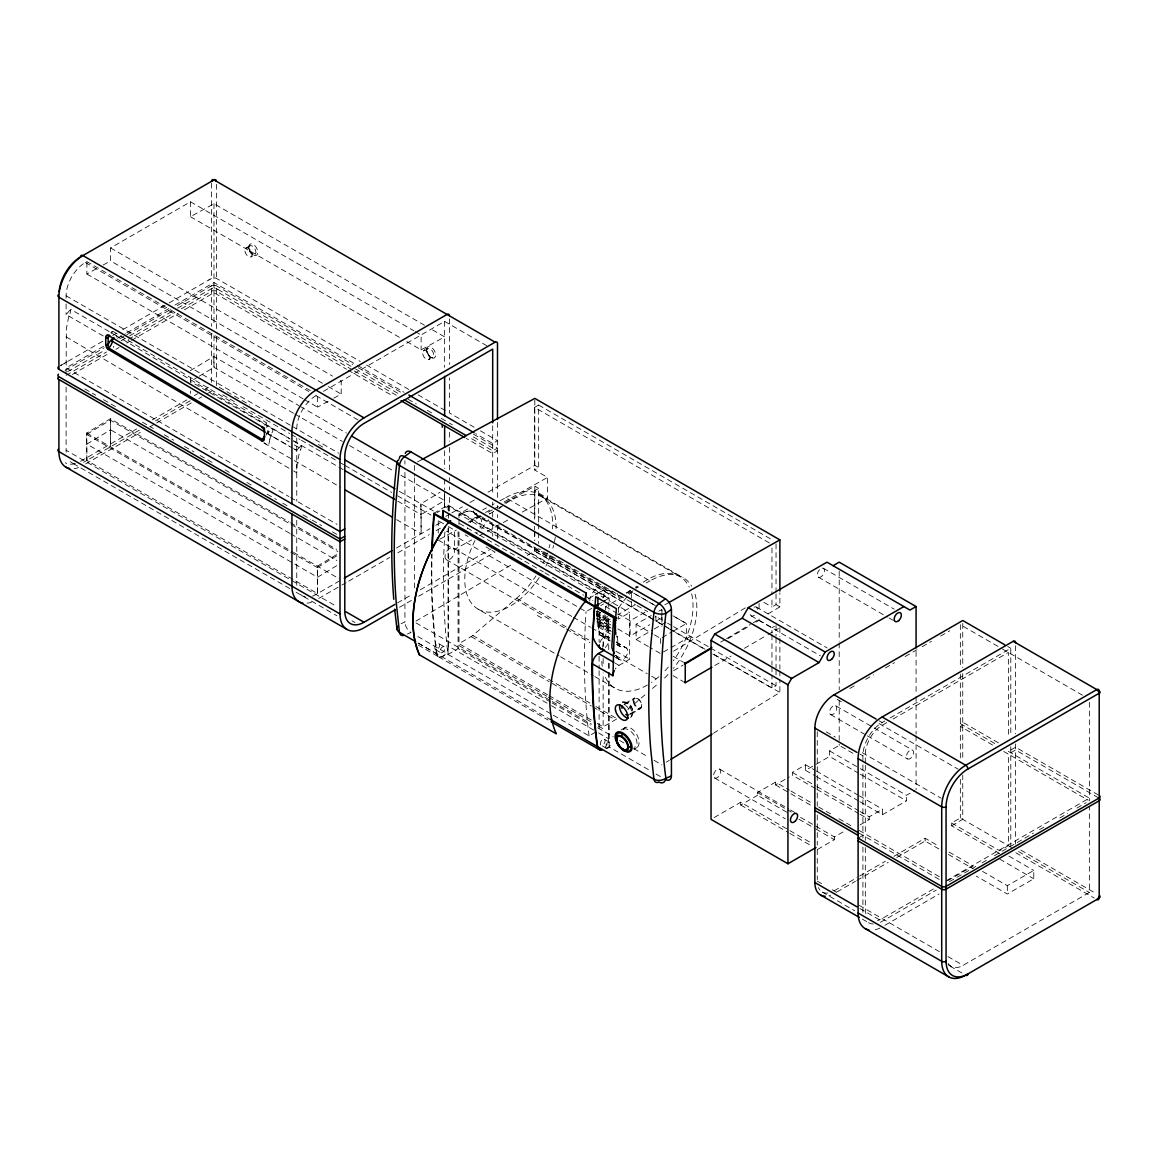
<?xml version="1.0" encoding="UTF-8"?>
<svg xmlns="http://www.w3.org/2000/svg" width="1158" height="1158" viewBox="0 0 1158 1158"><rect width="100%" height="100%" fill="white"/><g stroke="black" fill="none" stroke-linecap="round" stroke-linejoin="round"><path stroke-width="0.75" stroke-dasharray="5 3.75" d="M618.444 607.414L618.444 619.067L629.648 612.596L629.663 659.206L618.98 665.372A8.497 4.907 -60 0 0 615.202 669.092M66.107 373.846L66.339 329.639A34.494 19.918 -60 0 1 66.73 326.686L68.047 319.955A21.061 12.159 -60 0 1 69.929 313.717M116.9 337.195L116.538 335.806L289.138 438.274M113.412 347.545L113.687 346.314M269.857 439.244L268.613 445.526L263.981 442.761M70.088 313.731L70.754 309.374L116.582 335.834L115.67 335.806M271.898 433.02C275.213 427.649 270.103 427.563 268.598 432.817M300.733 449.666L301.702 445.541L293.756 440.923M266.224 435.104L267.947 432.441L267.918 425.174A16.009 9.25 -60 0 0 266.34 427.36M297.432 449.463L301.5 445.352M297.027 450.071L294.943 449.434M103.192 335.95L66.107 314.527L70.71 309.36M268.048 433.628L267.918 432.079L266.572 433.353M267.788 432.803L267.035 433.121M110.922 332.78L111.993 331.449M630.603 717.424C636.813 712.04 629.619 699.577 621.86 702.269M547.575 694.771L458.988 643.616L471.118 636.611A10.19 5.891 -60 0 0 472.768 635.438L516.569 598.252A66.252 38.257 -60 0 0 535.908 575.917M627.868 709.362L647.033 693.092M652.504 688.445L657.976 683.799M596.399 611.395L598.382 611.525M596.399 613.132L597.325 612.495L597.47 614.145L610.541 621.687M610.802 624.973L596.529 616.519L596.399 614.869L597.47 614.145M596.529 616.519L597.6 615.781L610.671 623.337M611.048 628.056L596.79 619.819L597.6 615.781M596.79 619.819L597.875 619.081L610.946 626.623M611.308 631.356L597.05 623.12L597.875 619.081M597.05 623.12L598.15 622.382L611.207 629.923M610.382 633.962L597.325 626.42L598.15 622.382M597.325 626.42L598.425 625.667L598.918 631.66A10.19 5.891 -60 0 0 602.218 636.017L609.34 640.128M616.664 637.161L617.431 636.639L616.23 635.959M498.591 508.188L501.067 506.567M635.395 587.178L636.625 586.353M666.342 762.152L669.295 760.343M713.531 733.188L779.884 692.455L779.884 679.862M673.638 651.172L745.318 607.863M293.017 579.449L86.879 460.435L86.676 433.02L110.357 418.762L289.109 521.969M190.274 370.647L213.781 356.49L298.836 405.604M86.879 460.435L86.676 434.409L110.357 420.151L289.572 523.633M197.815 377.059L190.477 381.474L190.477 382.676M199.292 376.176L213.984 367.332L213.984 334.691M336.558 554.61L317.321 566.19L317.524 593.591L294.146 580.1M396.615 519.638L421.121 533.78L420.919 503.802L440.026 492.309M317.524 593.591L317.321 567.565L339.526 554.204M444.527 495.074L444.629 500.502L421.121 514.644L421.121 533.78M336.761 565.669L317.524 577.249L86.879 444.093L110.56 429.835L110.357 418.762M720.739 642.125L725.169 639.477M726.645 638.594L750.312 624.48M753.265 622.729L760.661 618.314M768.058 613.899L779.884 606.85L779.884 592.751M415.954 621.108L512.256 564.293M527.295 555.42L534.822 550.976L534.822 547.372M673.71 670.612L683.017 665.126M728.02 638.608L749.733 625.798M755.942 622.135L759.055 620.312L759.069 616.403M210.901 286.185L211.436 285.881A3.894 2.244 0 0 1 212.189 285.505L212.363 285.447M177.565 308.202L212.189 288.241A3.517 2.041 0 0 1 213.521 288.009L215.07 288.096A3.517 2.041 0 0 1 215.866 288.284L215.909 288.342M522.258 512.082L547.488 498.172L547.517 477.4L534.576 469.974L538.658 467.586L538.658 405.054L534.576 407.413L771.981 544.448M458.901 515.498L463.012 513.081A19.729 11.392 -60 0 1 466.167 511.662A20.236 11.681 -60 0 1 474.288 512.748A22.045 12.724 -60 0 1 475.33 513.819A20.323 11.739 -60 0 0 482.09 516.454M590.435 597.557L593.359 595.82M595.125 594.821L599.815 592.056A21.09 12.173 -60 0 1 602.971 590.638A20.236 11.681 -60 0 1 611.077 591.724A22.045 12.724 -60 0 1 612.133 592.838A20.323 11.739 -60 0 0 619.53 595.342M776.034 593.909L776.034 604.635L771.952 607.024L771.981 596.283M714.819 665.503L731.089 656.05M744.391 648.306L766.582 635.395M768.058 634.541L778.408 628.519M66.107 298.142L66.107 295.797A27.184 15.691 -60 0 1 85.33 262.504L86.879 261.607L310.315 390.608M322.46 383.255L110.56 260.912L110.56 247.928L190.477 201.796L413.913 330.797M245.93 248.073L249.781 245.843C247.132 248.102 252.458 255.513 254.514 254.803A5.095 2.938 60 0 1 248.767 248.869A5.095 2.938 60 0 1 253.616 247.117A5.095 2.938 60 0 1 254.601 254.803L251.04 256.902M60.809 365.436L61.692 364.929M64.689 363.192L67.164 361.774M208.787 280.004L210.018 279.281M60.448 365.639L104.191 340.38M112.659 335.502L116.538 333.258M122.777 329.654L167.953 303.57M169.097 302.904L211.581 278.383A3.402 1.969 0 0 1 216.387 278.383L360.283 361.47M103.467 346.358L66.107 367.926L288.964 496.594M117.465 338.266L125.252 333.779M126.815 332.867L168.836 308.607M175.061 305.017L213.984 282.552L355.796 364.423M65.036 370.401L104.191 347.791M119.65 338.86L125.889 335.255M126.772 334.749L171.066 309.172M177.304 305.582L211.581 285.794A3.402 1.969 0 0 1 216.387 285.794L352.77 364.538M67.511 371.747L104.191 350.556M121.127 340.785L126.772 337.528M129.595 335.892L174.742 309.823M211.263 288.747L211.436 288.646A3.879 2.244 0 0 1 212.189 288.284L212.363 288.226M66.107 375.322L106.579 351.96M128.364 339.381L175.061 312.414M181.299 308.824L213.984 289.949L352.683 370.024M72.332 374.512L109.692 352.944M115.916 349.34L119.028 347.545M126.815 343.058L129.928 341.248M131.476 340.351L178.173 313.398M184.412 309.794L213.984 292.728L346.445 369.199M80.524 461.333L136.687 428.909M152.291 419.891L188.175 399.177M194.414 395.573L197.54 393.763M205.342 389.262L208.454 387.467M139.278 430.183L85.33 461.333A27.184 15.691 -60 0 1 83.593 462.245M155.519 420.803L190.477 400.625M85.649 463.909L140.263 432.383M149.816 426.868L155.273 423.712M156.648 422.931L192.141 402.434M198.959 398.497L201.695 396.919M207.152 393.763L213.984 389.826A3.402 1.969 60 0 1 213.318 389.334M296.752 428.952A27.184 15.691 -60 0 1 315.975 395.66L317.524 394.762L317.524 407.167L329.364 400.625M323.444 391.346L444.629 321.388L486.678 345.663M423.756 350.729C429.43 343.304 425.565 358.531 432.542 357.417L428.851 359.559M433.903 513.255L448.045 505.076L609.137 598.093L609.137 600.756L629.648 612.596M437.102 512.618L439.939 510.968M445.627 507.682L448.464 506.046L608.717 598.57L603.043 601.842M339.728 580.78L315.975 594.488A27.184 15.691 -60 0 1 312.472 596.138M396.528 547.98L429.936 528.699M435.813 525.298L441.69 521.911M458.988 517.655L458.988 514.051L468.744 508.42M318.696 598.469L340.539 585.861M341.914 585.065L346.01 582.706M348.732 581.128L389.696 557.476M397.889 552.757L429.285 534.62M436.103 530.682L441.574 527.527M397.527 602.898L412.262 594.387M420.311 589.74L491.339 548.733M399.524 607.284L413.174 599.41M418.631 596.254L495.088 552.12L492.078 550.383M654.328 620.254L534.576 551.121L538.658 548.762L635.409 604.606L617.692 614.84M444.933 531.855A713.748 412.089 -60 0 0 448.03 654.444L458.076 648.639L550.629 702.081M612.886 591.651L603.144 597.282L458.988 514.051M597.933 604.563L602.131 602.131M603.535 601.32L609.137 598.093M591.839 608.312L586.02 611.67L446.539 531.146M600.727 605.605L603.535 603.984M605.562 610.02L605.562 606.647L610.107 604.013M611.627 603.144L622.237 597.021M628.287 593.518L631.327 591.767L655.891 605.923L631.327 591.767L631.327 606.966M610.107 619.212L605.562 621.846L605.562 616.78M617.836 613.726L630.111 620.818L646.772 611.192M648.321 646.526L636.089 639.462L636.089 624.263L651.245 615.52M658.815 611.149L661.855 609.398L661.855 624.596M617.836 628.924L630.111 636.017L649.812 624.64M659.959 618.777L655.862 621.137L655.862 616.07L655.891 621.122L666.429 627.245M636.089 639.462L652.765 629.836M654.27 628.968L665.937 622.237L656.89 617.011M654.502 634.888L660.639 638.434L671.249 632.311M672.755 631.443L686.39 623.569L672.595 615.593L686.318 623.496L686.39 638.767M690.486 636.408L660.639 653.633L649.841 647.409M625.088 703.471L634.454 698.057M624.582 704.571L635.091 698.506M616.621 718.915A10.19 5.891 -60 0 1 615.274 719.842L603.144 726.848L594.126 721.637M553.423 715.282L589.075 735.866L596.24 731.726M629.981 713.907L640.49 707.842M631.182 714.037L640.548 708.624M621.108 729.902L625.045 727.629M634.005 749.298L636.668 747.764M776.034 682.25L776.034 685.811L771.952 688.156L771.981 675.707M849.871 688.46L856.442 684.668M865.648 679.341L873.537 674.796M885.378 667.963L894.584 662.637M905.107 656.572L911.679 652.765M912.996 652.012L916.948 649.739M922.202 646.7L931.408 641.387M940.614 636.06L949.821 630.748M714.168 817.562L740.686 802.248L788.366 829.765M786.731 812.178L757.506 795.314L757.506 792.535L775.527 782.142L789.365 790.132M815.406 788.511L792.347 775.194L792.347 772.429L805.563 764.801L814.783 770.128M858.802 773.341L829.591 756.478L829.591 750.92L839.203 745.376L856.109 755.146M862.913 760.343L862.913 755.827A27.184 15.691 -60 0 1 882.135 722.534L884.813 720.985M890.184 717.902L1010.789 648.263L1010.789 735.214M740.686 802.248L740.686 805.027L757.506 795.314M775.527 782.142L775.527 784.907L789.293 776.96M886.811 722.606L882.135 725.313A23.782 13.737 -60 0 0 865.315 754.437L865.315 763.484M893.05 719.017L1008.386 652.417L1008.386 737.458M805.563 764.801L805.563 770.345L814.566 765.149M816.072 764.28L829.591 756.478M962.747 725.024L960.344 726.413L992.898 745.202M815.941 826.276L834.397 836.93L844.906 830.865M860.003 811.483L869.224 816.81L882.439 809.181L882.439 814.74L859.381 801.423M860.336 768.68L906.468 795.314L914.704 790.552M817.577 849.407L834.397 839.695L834.397 836.93M860.061 824.887L869.224 819.589L869.224 816.81M882.439 814.74L906.468 800.858L906.468 795.314M858.107 838.131L862.913 835.367M1010.789 749.993L1015.595 747.214L1099.203 795.488M1010.789 752.758L1015.595 749.993L1099.203 798.253M834.093 890.849L856.862 877.706M859.699 876.056L885.32 861.263M893.86 856.341L925.17 838.262L939.124 846.31M999.658 853.518L951.601 825.784L951.601 823.005L960.344 817.953L1012.193 847.888M836.93 891.978L855.429 881.296M856.862 880.471L888.172 862.406M896.712 857.47L925.17 841.041L939.124 849.089M951.601 825.784L962.747 819.343L962.747 775.136M946.274 880.717L1089.36 798.123L1005.289 749.588M933.377 889.011L882.135 918.598A23.782 13.737 -60 0 1 877.503 920.509M947.606 880.789L973.227 866.01L948.416 851.68M949.386 881.701L975.832 866.43M982.042 862.84L988.266 859.25M994.49 855.661L1033.37 833.21M1039.595 829.62L1045.804 826.03M1059.802 817.953L1067.575 813.466M1076.911 808.067L1086.247 802.682M880.413 922.275A27.184 15.691 -60 0 0 882.135 921.363L936.214 890.14M884.987 925.271L939.066 894.048M982.534 871.381L1007.33 885.696L1033.761 870.44L1033.761 878.763L1007.33 894.019L976.324 876.114M948.156 963.456A23.782 13.737 -60 0 0 963.094 965.338L1089.36 892.442L1089.36 806.619M445.801 516.367L450.332 513.776M451.837 512.907L462.404 506.857M469.945 502.543L474.462 499.938M488.054 492.164L534.822 465.357L538.658 467.586M538.658 522.128L538.658 488.386L534.576 490.717L547.517 498.157M771.952 627.766L774.514 626.304M468.411 522.142L483.914 513.385M485.463 512.502L490.109 509.867M504.063 501.979L547.488 477.414M664.866 604.794L669.295 602.29M439.765 539.266L456.368 530.002M480.498 516.511L469.945 522.417A10.19 5.891 -60 0 1 479.499 517.351L602.03 588.09M488.054 512.299L492.57 509.766M494.09 508.927L498.606 506.393M504.642 503.021L534.822 486.172L538.658 488.386M86.879 262.374L86.879 274.012L98.72 267.455M103.163 265.008L110.56 260.912M190.477 201.796L190.477 216.705L213.984 203.721L424.45 325.224M333.808 398.164L341.205 394.082L341.205 381.098L338.324 379.433M406.704 341.552L421.121 349.875L444.629 336.877L430.211 328.554M438.26 540.106L454.457 549.457L471.798 539.903M479.687 535.546L501.761 523.387M503.339 522.504L508.058 519.899M417.459 461.955L421.975 459.509M473.39 510.881L474.838 514.036L476.763 513.023M482.582 509.954L486.461 507.913M492.266 504.845L494.205 503.817M500.024 500.748L505.829 497.694L649.985 580.911A66.252 38.257 -60 0 1 691.601 586.136M474.838 514.036L618.98 597.267L620.92 596.24M626.739 593.171L630.618 591.13M636.422 588.061L638.362 587.048M646.106 582.966L649.985 580.911M401.102 623.655L404.924 622.049L404.924 471.06M407.341 634.019L410.931 632.514A8.54 4.921 60 0 1 404.938 622.063M417.995 642.994L436.552 653.705A8.497 4.907 -60 0 0 441.676 656.615L448.045 653.952L448.045 528.395M605.952 748.285L609.137 746.953L650.188 770.649M213.593 285.23L213.723 285.215A3.329 1.925 0 0 0 213.115 285.288A3.083 1.78 0 0 1 214.606 285.259A3.329 1.925 0 0 1 215.099 285.331L215.2 285.346M214.1 287.995L215.07 288.096M602.218 636.017L606.517 636.697M616.461 644.239L621.209 646.989L625.725 647.713A6.789 3.923 -60 0 1 626.348 655.964A6.789 3.923 -60 0 1 618.922 659.105L615.361 657.035M294.349 444.947L298.793 447.437M286.489 440.431L289.109 441.936M267.918 431.051L268.728 434.322L292.033 447.799M293.51 448.638L296.448 450.332M216.691 288.747L217.936 289.457M1007.793 646.526L1010.789 648.263M963.34 626.406L999.383 647.221M1002.379 648.958L1084.293 696.233M415.36 331.622L421.121 334.952L421.121 349.875M823.439 568.317L894.164 609.151M538.658 405.054L772.922 540.294M818.344 577.147L887.535 617.098M889.069 617.981L895.221 621.542M190.477 216.705L400.943 338.223M366.536 365.074L408.774 389.45M418.154 394.878L446.308 411.133M474.23 427.259L449.434 412.928L449.434 378.044M480.44 430.834L497.491 440.677L492.686 443.456L475.634 433.613M776.034 604.635L779.884 606.85M357.359 365.32L404.113 392.316M358.3 367.723L402.506 393.242M473.463 434.207L497.491 448.088L492.686 450.853L469.424 437.435M763.889 602.363L771.981 607.009M217.849 289.399L354.16 368.114M355.535 368.91L399.727 394.415M408.007 399.192L416.301 403.983M427.345 410.352L432.86 413.551M441.155 418.327L448.059 422.323M449.434 423.119L452.431 424.841M473.463 436.986L497.491 450.853L492.686 453.632L466.327 438.419M354.247 370.922L396.311 395.225M998.399 742.828L962.747 722.245L960.344 723.634L995.996 744.218M348.008 370.097L393.199 396.195M756.304 607.082L827.044 647.915M1003.74 751.47L1088.086 800.164M759.055 620.312L771.981 627.752L771.952 633.093M751.209 615.897L820.414 655.848M538.962 494.408L683.119 577.639M542.711 497.361L679.659 576.423M110.56 247.928L332.563 376.104M328.235 386.584L341.205 394.082M85.33 262.504L308.766 391.505M315.975 395.66L358.01 419.934M879.139 720.797L882.135 722.534M837.089 699.302L843.096 702.776M879.139 723.576L958.042 769.129M835.642 705.729A5.095 2.938 -60 0 1 834.035 713.617A5.095 2.938 -60 0 1 829.62 711.07A5.095 2.938 -60 0 1 835.642 705.729L872.553 727.036M874.087 727.919L912.533 750.123A5.095 2.938 -60 0 1 910.912 758.012A5.095 2.938 -60 0 1 906.497 755.465A5.095 2.938 -60 0 1 912.533 750.123M86.879 274.012L303.106 398.844M304.554 399.684L317.524 407.167M300.269 406.429L346.401 433.063M830.547 714.558L865.909 734.983M867.443 735.866L907.423 758.939M636.943 605.504L647.684 611.699M667.457 623.12L672.045 625.769M673.58 626.652L709.145 647.192M710.708 648.089L776.034 685.811M473.057 511.923L610.295 591.173M534.822 550.976L662.81 624.871M664.374 625.769L669.063 628.476M670.612 629.373L704.961 649.204M714.327 654.617L779.884 692.455M667.963 628.128L705.063 649.537M712.836 654.038L771.981 688.141M293.466 413.218L213.984 367.332L213.781 356.49M294.711 413.942L342.276 441.401M349.484 445.569L394.169 471.364M400.986 475.301L444.629 500.502M826.276 731.899L835.294 737.096M862.319 752.714L941.222 798.267M605.562 606.647L616.302 612.843M636.089 624.263L652.967 634.005M66.107 295.797L290.991 425.623M292.424 426.462L338.802 453.227M859.916 754.09L862.913 755.827M459.625 523.59L478.225 534.33M479.774 535.213L523.17 560.269M524.719 561.167L543.319 571.907M544.868 572.805L583.618 595.169M585.166 596.066L592.91 600.539M219.296 387.351L249.882 405.011M318.349 444.527L325.63 448.739M399.293 491.325L433.41 510.968M1020.82 850.102L1096.597 893.846M1018.519 851.535L1089.36 892.442M597.181 610.613L598.368 611.294M599.554 611.974L600.741 612.669M599.569 612.22L600.756 612.9M604.317 614.956L605.518 615.651M606.705 616.331L607.892 617.011M222.727 394.864L228.546 398.236M230.008 399.076L234.379 401.594M243.108 406.646L289.717 433.555M291.179 434.395L299.922 439.447M301.369 440.286L314.484 447.856M315.946 448.696L337.789 461.304M339.251 462.143L343.622 464.662M345.07 465.516L391.679 492.425M397.512 495.783L431.008 515.122M465.053 534.779L468.049 536.516M486.071 546.909L489.081 548.646M1015.812 852.751L1094.194 898.015M596.124 611.569L610.396 620.037M439.273 521.274L444.325 524.198M448.378 526.543L454.457 530.046L454.457 549.457M673.102 656.282L683.22 662.13M596.254 613.219L610.512 621.455M596.399 614.869L610.642 623.105M343.202 469.656L190.477 381.474L190.375 376.06M397.744 501.153L421.121 514.644L420.919 503.802M829.591 750.92L858.802 767.797M596.659 618.169L610.917 626.406M951.601 823.005L999.658 850.739L1008.386 845.702L1008.386 754.148M1008.951 856.124L1033.761 870.44M598.006 620.731L611.077 628.273M596.92 621.47L611.178 629.706M860.336 774.224L906.468 800.858M598.281 624.032L611.352 631.573M266.716 433.135L289.543 446.308M597.195 624.77L610.295 632.529M999.658 859.062L1033.761 878.763M598.918 631.66L609.6 637.826M616.736 641.937L617.923 642.632A10.19 5.891 -60 0 0 621.209 646.989M453.27 547.995A6.789 3.923 -60 0 1 450.911 558.576A6.789 3.923 -60 0 1 445.179 554.928A6.789 3.923 -60 0 1 453.27 547.995L571.777 616.432M573.34 617.33L590.493 627.231M591.666 627.911L607.646 637.132M616.186 642.068L626.652 648.104M606.72 636.741L609.108 638.101M616.23 642.227L625.725 647.713M673.102 675.693L683.22 681.541M600.959 635.554L610.454 641.04M617.243 644.963L619.964 646.526M263.995 443.065L291.382 458.886M294.262 460.551L340.394 487.171M615.955 651.288L629.663 659.206M816.332 771.011L857.846 794.981M859.381 795.864L882.439 809.181M516.569 598.252L566.117 626.869M570.619 629.46L588.64 639.867M615.665 655.471L647.206 673.681M651.708 676.272L659.22 680.615M446.308 559.661L564.843 628.099M566.407 629.011L589.813 642.516M615.347 657.252L619.733 659.785M537.269 615.448L542.074 618.227M805.563 770.345L814.783 775.672M816.332 776.555L857.846 800.525M948.416 854.459L973.227 868.775M615.13 663.143L618.98 665.372M792.347 772.429L815.406 785.746M816.955 786.629L858.469 810.6M816.955 789.409L858.469 813.379M860.003 814.262L869.224 819.589M290.513 497.491L337.05 524.357M474.983 540.511A64.559 37.273 -60 0 0 478.153 609.18L559.068 655.906M560.631 656.803L593.316 675.664M594.865 676.562L615.101 688.243M790.9 791.015L812.438 803.435M818.59 806.996L832.428 814.986M838.971 818.764L852.418 826.523M859.12 830.402L940.05 877.127M775.527 784.907L789.365 792.897M790.9 793.78L812.438 806.214M859.12 833.167L940.05 879.892M84.809 388.9L95.709 395.196M103.511 399.698L115.974 406.892M142.463 422.192L153.377 428.489M164.277 434.786L173.628 440.185M184.542 446.481L193.893 451.881M200.131 455.485L214.158 463.576M225.057 469.873L231.296 473.477M246.886 482.466L251.561 485.173M267.136 494.176L276.487 499.561M282.726 503.165L288.964 506.77M302.947 514.847L310.706 519.32M312.255 520.217L321.548 525.587M332.404 531.855L337.05 534.533M719.697 769.144L788.888 809.095M790.422 809.992L796.574 813.538M290.542 522.808L336.674 549.428M757.506 792.535L791.334 812.076M800.569 817.389L814.407 825.379M291.136 524.531L337.89 551.512M799.02 819.285L814.407 828.158M815.941 829.041L834.397 839.695M472.768 635.438L589.9 703.051M595.907 706.525L616.924 718.655M471.118 636.611L549.196 681.686M552.207 683.423L591.246 705.96M592.751 706.829L615.274 719.842M714.602 777.973L785.327 818.807M289.775 533.317L110.56 429.835L110.56 446.756L110.357 420.151M290.745 533.867L336.877 560.501M789.901 830.662L811.425 843.082M740.686 805.027L788.366 832.544M789.901 833.427L811.425 845.861M549.08 695.625L592.621 720.768M546.735 696.219L458.988 645.556L458.988 532.058M548.299 697.116L592.172 722.447M598.44 726.066L603.144 728.787L603.144 672.856M86.676 433.02L292.902 552.033M293.64 552.453L339.641 579.029M416.011 622.903L550.716 700.662M552.279 701.574L591.434 724.184M597.702 727.789L613.364 736.835M619.631 740.454L624.321 743.161M633.73 748.589L647.814 756.724M654.082 760.343L661.913 764.873M86.676 434.409L289.268 551.382M290.817 552.279L317.321 567.565M552.105 702.92L590.305 724.98M448.464 527.614L448.464 646.236L548.631 704.064M551.498 705.714L595.849 731.32M598.7 732.985L608.717 738.761A8.497 4.907 -60 0 1 605.113 747.214M438.896 643.718A3.402 1.969 -60 0 1 437.811 648.987A3.402 1.969 -60 0 1 434.872 647.279A3.402 1.969 -60 0 1 438.896 643.718L444.165 646.772A3.402 1.969 -60 0 1 443.08 652.026A3.402 1.969 -60 0 1 440.141 650.333A3.402 1.969 -60 0 1 444.165 646.772M604.418 739.282A3.402 1.969 -60 0 1 603.332 744.551A3.402 1.969 -60 0 1 600.394 742.857A3.402 1.969 -60 0 1 604.418 739.282L609.687 742.336A3.402 1.969 -60 0 1 608.616 747.59A3.402 1.969 -60 0 1 605.663 745.897A3.402 1.969 -60 0 1 609.687 742.336M417.893 636.538L448.045 653.952M656.05 774.036L661.913 777.423M448.045 654.444L551.874 714.385M435.495 649.609L440.764 652.649M602.334 745.926L606.285 748.213M418.472 643.226L441.676 656.615M432.079 553.828A714.153 412.32 -60 0 0 435.958 645.961L436.971 653.952L549.181 718.901M418.154 645.035L438.26 656.644M438.593 656.832L547.995 720.001M817.273 881.137L823.28 884.611M832.284 889.807L838.291 893.281M859.308 905.411L941.222 952.701M947.924 956.566L963.094 965.338M66.107 387.119L66.107 450.23L336.992 606.633M859.916 908.538L882.135 921.363M822.194 892.022L854.749 910.825M948.098 964.715L951.21 966.51M352.003 620.847L355.014 622.584M950.067 966.134L963.123 973.675M73.287 463.576L289.905 588.64M296.144 592.245L302.383 595.834M303.888 596.703L336.92 615.781M862.348 919.134L868.543 922.709M66.107 336.848L292.077 470.032M293.64 470.944L296.752 472.782L296.998 465.588A33.22 19.179 -60 0 1 297.302 463.084L298.692 455.89A21.061 12.159 -60 0 1 300.573 449.651M112.948 331.376L266.716 422.931M268.743 434.322L272.391 436.552M617.33 593.649L618.98 597.267M436.552 653.705L435.524 645.686A714.11 412.291 -60 0 1 431.63 554.552M617.431 636.639L617.923 642.632M444.469 495.045L444.542 507.638M1089.36 702.255L1089.36 800.887M1015.595 645.744L1015.595 733.738M1015.595 743.972L1015.595 844.052M1010.789 746.751L1010.789 845.615M1007.33 885.696L1007.33 894.019M962.747 623.467L962.747 667.674M962.747 673.58L962.747 760.386M960.344 624.683L960.344 667.963M960.344 674.159L960.344 757.882M960.344 779.334L960.344 817.953M925.17 838.262L925.17 841.041M916.079 651.462L916.079 694.568M916.079 696.363L916.079 734.085M916.079 735.88L916.079 789.77M865.315 765.293L865.315 833.977M865.315 836.756L865.315 840.361M865.315 847.569L865.315 908.885A23.782 13.737 -60 0 0 866.502 915.356M862.913 764.845L862.913 838.131M862.913 847.149L862.913 910.275A27.184 15.691 -60 0 0 863 912.215M839.203 571.14L839.203 641.199M839.203 642.994L839.203 689.69M839.203 700.474L839.203 745.376M817.273 731.668L817.273 806.229M817.273 815.015L817.273 845.079M817.273 849.581L817.273 879.631M779.884 627.65L779.884 636.654M779.884 638.463L779.884 669.063M779.884 670.858L779.884 678.067M776.034 543.884L776.034 592.129M776.034 625.436L776.034 636.089M776.034 637.87L776.034 668.05M776.034 669.831L776.034 675.157M771.981 548.009L771.952 594.503M771.981 634.859L771.952 665.068M771.981 666.834L771.952 673.956M759.069 603.448L759.055 611.236M661.913 610.063L661.913 615.463M661.913 617.257L661.913 626.261M660.639 638.434L660.639 643.501M630.111 620.818L630.111 636.017M609.137 663.36L609.137 670.482M609.137 672.262L609.137 746.953M608.717 602.16L608.717 611.149M608.717 618.343L608.717 650.695M608.717 663.273L608.717 670.468M608.717 672.262L608.717 738.761M603.144 615.274L603.144 647.669M603.144 658.468L603.144 665.662M599.106 613.118L599.106 641.894M599.106 656.296L599.106 668.89M599.106 670.685L599.106 730.061M538.658 523.894L538.658 531.001M538.658 532.781L538.658 543.435M534.822 400.147L534.822 465.357M534.822 486.172L534.822 520.376M534.822 531.175L534.822 540.178M534.605 407.399L534.576 469.974M534.605 490.702L534.576 519.146M534.605 526.239L534.576 529.799M534.605 531.565L534.576 540.453M534.605 547.546L534.576 551.121M497.491 422.467L497.491 497.882M497.491 505.481L497.491 508.507M497.491 514.572L497.491 517.612M497.491 525.196L497.491 538.846M492.686 425.768L492.686 494.9M492.686 502.268L492.686 505.221M492.686 512.589L492.686 517.004M492.686 524.371L492.686 536.168M458.988 519.45L458.988 524.849M458.076 531.681L458.076 648.639M449.434 318.87L449.434 364.379M449.434 432.224L449.434 441.314M449.434 447.393L449.434 470.148M449.434 477.733L449.434 480.773M449.434 486.838L449.434 489.863M449.434 497.462L449.434 511.112M448.464 506.046L448.464 511.445M448.464 513.24L448.464 518.625M448.045 505.076L448.045 510.461M444.629 321.388L444.629 367.332M444.629 450.751L444.629 468.527M444.629 479.18L444.629 489.834M444.629 491.614L444.629 507.899M438.26 520.695L438.26 533.056M414.448 465.386L414.448 476.184M414.448 477.993L414.448 587.801M404.924 460.652L404.924 464.126M296.752 437.927L296.752 501.081M296.752 520.275L296.752 583.4A27.184 15.691 -60 0 0 296.824 585.34M216.387 184.325L216.387 278.383M216.387 288.559L216.387 329.523M216.387 337.108L216.387 385.657M213.984 203.721L213.984 325.369M211.581 183.08L211.581 278.383M211.581 288.559L211.581 326.324M211.581 333.518L211.581 385.657M190.477 391.057L190.477 393.445M66.107 303.989L66.107 314.527M264.892 425.247A16.994 9.814 -60 0 1 266.456 423.206M111.197 332.939A16.009 9.25 -60 0 1 111.747 332.23M111.4 333.33A16.994 9.814 -60 0 1 112.688 331.651M269.886 439.244A21.061 12.159 -60 0 1 271.739 433.005M75.284 463.547A30.398 17.544 -60 0 1 65.253 462.795M305.451 596.949A27.184 15.691 -60 0 1 299.879 593.736M74.807 463.779A27.184 15.691 -60 0 1 69.234 460.566M66.18 452.185A27.184 15.691 -60 0 1 66.107 450.23M78.556 467.557A33.973 19.614 -60 0 1 74.083 468.643M311.603 602.102A33.973 19.614 -60 0 1 307.131 603.202M588.061 599.135A20.381 11.768 -60 0 1 590.435 597.528M599.815 592.056A19.729 11.392 -60 0 1 602.971 590.638A20.381 11.768 -60 0 1 611.077 591.752M463.012 513.11A21.09 12.173 -60 0 1 466.167 511.662A20.381 11.768 -60 0 1 474.288 512.777A22.045 12.724 -60 0 1 475.33 513.848M448.464 646.236A8.497 4.907 -60 0 1 441.878 656.948A8.497 4.907 -60 0 1 436.971 653.952M589.06 735.88A713.748 412.089 -60 0 1 586.064 611.656M599.801 642.704A6.789 3.923 -60 0 1 607.863 637.32A6.789 3.923 -60 0 1 605.098 647.684M618.922 659.105A62.59 36.13 -60 0 1 615.101 654.458M479.499 517.351A10.19 5.891 -60 0 1 480.005 528.193M477.067 532.376A10.19 5.891 -60 0 1 476.387 533.027M467.325 528.757A10.19 5.891 -60 0 1 467.485 527.889M589.726 601.074A10.19 5.891 -60 0 1 598.99 587.757A10.19 5.891 -60 0 1 602.971 597.991M498.924 508.898A64.559 37.273 -60 0 1 555.898 531.754M555.319 536.95A64.559 37.273 -60 0 1 552.873 548.168M550.426 555.565A64.559 37.273 -60 0 1 545.867 566.03M539.194 577.581A64.559 37.273 -60 0 1 478.153 609.18M481.656 528.96A64.559 37.273 -60 0 1 488.43 519.768M643.269 582.199A64.559 37.273 -60 0 1 689.227 587.135M691.644 593.895A64.559 37.273 -60 0 1 673.334 660.711M668.34 667.051A64.559 37.273 -60 0 1 664.171 671.64M658.888 676.706A64.559 37.273 -60 0 1 651.476 682.467M647.38 685.044A64.559 37.273 -60 0 1 604.925 676.243M602.247 666.371A64.559 37.273 -60 0 1 601.726 658.685M602.696 647.293A64.559 37.273 -60 0 1 610.498 622.555M618.604 608.022A64.559 37.273 -60 0 1 638 586.165M630.328 590.479A43.208 24.955 -60 0 1 625.537 593.214A42.701 24.651 -60 0 0 630.328 590.508M625.436 705.526A5.399 3.112 60 0 1 629.33 710.534M623.192 729.54A10.625 5.5 55.4 0 1 634.555 735.808A10.625 5.5 55.4 0 1 634.193 747.33M622.367 702.139A8.786 5.081 60 0 1 630.068 707.379A8.786 5.081 60 0 1 631.139 716.831M623.988 704.976A6.094 3.517 60 0 1 631.067 706.8A6.094 3.517 60 0 1 629.619 714.283M623.207 729.786A11.623 6.716 60 0 1 636.668 734.346A11.623 6.716 60 0 1 633.875 748.271M695.032 594.126A66.252 38.257 -60 0 1 673.42 668.34M668.065 674.492A66.252 38.257 -60 0 1 664.403 678.168M505.829 497.694A66.252 38.257 -60 0 1 552.554 528.902M549.949 544.506A66.252 38.257 -60 0 1 549.008 547.85M547.314 552.974A66.252 38.257 -60 0 1 542.957 563.338M754.09 607.154A5.095 2.938 -60 0 1 757.231 610.628M754.423 615.202A5.095 2.938 -60 0 1 750.297 612.35M822.223 568.1A5.095 2.938 -60 0 1 823.541 574.021A5.095 2.938 -60 0 1 817.664 576.438A5.095 2.938 -60 0 1 820.573 568.781M713.603 774.847A5.095 2.938 -60 0 1 719.132 768.941A5.095 2.938 -60 0 1 719.132 775.889A5.095 2.938 -60 0 1 713.603 776.367M873.306 923.983A27.184 15.691 -60 0 1 866.054 920.61M830.59 895.279A27.184 15.691 -60 0 1 828.795 895.814M827.898 893.064A23.782 13.737 -60 0 1 818.445 887.607M879.979 928.05A33.973 19.614 -60 0 1 873.291 930.077M432.687 357.33L432.412 357.46A5.095 2.938 60 0 1 426.578 351.525A5.095 2.938 60 0 1 431.427 349.774A5.095 2.938 60 0 1 432.412 357.46L432.542 357.417M422.757 353.885A5.095 2.938 60 0 0 428.663 359.646A5.095 2.938 60 0 0 427.476 351.887A5.095 2.938 60 0 0 422.757 353.885M244.931 251.083A5.095 2.938 60 0 0 250.75 257.018A5.095 2.938 60 0 0 249.766 249.332A5.095 2.938 60 0 0 244.931 251.083M426.709 351.192A6.456 3.72 60 0 0 434.337 357.967A6.456 3.72 60 0 0 432.296 347.965A6.456 3.72 60 0 0 426.709 351.192M248.883 248.521A6.456 3.72 60 0 0 256.526 255.296A6.456 3.72 60 0 0 254.485 245.308A6.456 3.72 60 0 0 248.883 248.521M489.414 513.891A43.208 24.955 -60 0 0 493.525 511.489A42.701 24.651 -60 0 1 489.414 513.92M634.019 701.69A5.399 3.112 60 0 0 640.2 707.972A5.399 3.112 60 0 0 639.158 699.837A5.399 3.112 60 0 0 634.019 701.69M633.252 701.661A6.094 3.517 60 0 0 640.229 708.768A6.094 3.517 60 0 0 639.042 699.577A6.094 3.517 60 0 0 633.252 701.661"/><path stroke-width="1.5" d="M585.268 600.64L585.991 593.012L585.268 600.64L594.937 606.227L597.875 604.519L597.875 597.34M604.563 650L598.469 653.517A8.497 4.907 -60 0 0 592.462 663.896L612.973 675.736L613.899 642.053L616.36 608.63L595.777 596.746L594.937 606.227M432.18 550.803A714.153 412.32 -60 0 1 434.308 514.239L613.639 617.807L611.873 645.686A10.19 5.891 -60 0 0 612.249 648.625A62.59 36.13 -60 0 0 614.29 653.098M431.775 549.992A714.11 412.291 -60 0 1 433.946 513.226L442.313 518.104L443.036 510.475L443.036 517.684L585.991 600.22M396.962 461.839C391.665 507.421 390.072 553.51 393.778 599.279M1099.564 895.597A3.054 1.766 0 0 1 1099.203 897.855L1099.058 898.188M816.014 847.54L787.932 863.752L711.041 819.372L711.041 640.374L714.703 634.034L742.162 618.184L748.271 607.617L826.986 562.166L909.971 610.078L916.079 606.546L916.079 647.858M787.932 863.752L787.932 684.769L791.594 678.429L819.053 662.579L825.147 651.997L903.877 606.546M113.976 337.571L111.747 340.886L265.168 432.209M109.474 335.458L108.143 337.412L108.143 344.389A1.694 0.984 0 0 1 105.74 344.389L105.74 337.412A1.694 0.984 0 0 0 108.143 337.412L109.417 335.27M264.646 436.132L262.374 439.475A1.694 0.984 -60 0 0 261.911 440.836L108.143 349.296A1.694 0.984 -60 0 1 108.606 347.936C113.585 344.085 113.933 333.837 108.244 344.244M264.56 429.994L264.313 438.723A1.694 0.984 0 0 1 264.313 437.333L264.603 436.899M58.407 377.074L58.349 377.132A3.532 2.041 0 0 0 58.334 379.057M666.4 779.942A8.54 4.921 60 0 0 671.423 775.918L671.437 609.325A8.54 4.921 60 0 0 665.43 598.831L659.061 603.535A8.497 4.907 -60 0 0 653.937 612.365L650.796 644.992A717.873 414.463 -60 0 0 650.796 750.21L653.937 779.218A8.497 4.907 -60 0 0 658.612 782.287M671.437 609.325L665.893 613.407A8.497 4.14 6.7 0 1 653.937 612.365L399.438 465.429A8.497 4.154 6.7 0 1 398.859 459.769M613.812 620.21L615.463 620.572M615.463 624.061L615.463 622.324M615.477 626.869L615.463 625.798M670.757 759.445L712.054 734.1M868.992 929.99A33.973 19.614 -60 0 1 858.107 913.04L858.107 758.606A33.973 19.614 -60 0 1 882.135 716.99L1013.192 641.315L1096.8 689.589A3.054 1.766 60 0 1 1098.971 693.338L966.829 769.65A30.788 17.775 -60 0 0 946.072 806.851L946.057 962.544M684.233 682.12L685.246 682.713L685.246 663.288L711.866 647.423M684.566 664.214L710.954 648.668M685.246 682.713L711.866 667.225M395.428 609.658L364.017 627.781A33.973 19.614 -60 0 1 340.003 613.914L340.003 459.465A33.973 19.614 -60 0 1 364.017 417.864L495.088 342.189A3.402 1.969 -60 0 1 497.491 343.579L497.491 419.442M344.794 528.83L340.003 531.609L58.899 369.315A3.402 1.969 0 0 1 58.493 366.811M344.794 536.226L340.003 539.006L58.899 376.712A3.402 1.969 0 0 1 58.493 374.222M344.794 539.006L340.003 541.785L59.29 379.723M442.313 518.104L443.036 517.684M344.273 578.146L391.925 550.643M345.996 611.829L364.017 622.237L394.849 604.433M598.773 604.317L594.517 606.778A714.153 412.32 -60 0 0 596.211 738.486L597.224 746.476A8.497 4.907 -60 0 0 600.814 749.776M833.094 565.683L839.203 562.166L916.079 606.546M825.263 896.249A27.184 15.691 -60 0 1 814.87 882.526L814.87 728.092A27.184 15.691 -60 0 1 834.093 694.8L962.747 620.514L1004.782 644.789M858.107 913.04L941.715 961.314A33.973 19.614 -60 0 0 965.743 975.181L1098.971 898.275A3.054 1.766 60 0 1 1096.8 899.52A3.402 1.969 -60 0 0 1097.234 899.216M669.295 602.29L779.884 539.874L779.884 590.985M421.975 459.509L534.822 398.395L779.884 539.874M671.437 775.918L665.893 778.248A8.497 5.529 67.3 0 1 659.061 782.128M614.999 620.891L614.739 617.59L594.633 606.835L592.867 634.714A10.19 5.891 -60 0 0 593.243 637.653A62.59 36.13 -60 0 0 599.931 648.133L614.174 656.354M613.639 617.807L614.739 617.59M621.687 736.141L618.3 735.287A9.409 4.878 55.4 0 0 616.722 736.184L615.998 739.397L617.402 743.841A9.409 4.878 55.4 0 0 619.313 746.736L622.917 749.935L626.304 750.775A9.409 4.878 55.4 0 0 627.882 749.892L628.606 746.678L627.202 742.235A9.409 4.878 55.4 0 0 625.291 739.325L621.687 736.141A1.694 0.984 -60 0 1 622.772 733.998M495.088 342.189L213.984 179.895L82.927 255.571A3.402 1.969 60 0 0 80.553 256.468M408.788 395.008L474.085 432.716M404.113 399.727L466.327 435.64M400.986 400.697L464.778 437.521M748.271 607.617L825.147 651.997M742.162 618.184L819.053 662.579M364.017 417.864L82.927 255.571A33.973 19.614 -60 0 0 58.899 297.186L58.899 369.315M882.135 716.99L965.743 765.264A3.054 1.766 60 0 1 967.9 768.999M834.093 694.8L876.128 719.075M665.43 598.845L410.931 451.909L404.562 456.599A8.497 4.183 53.7 0 0 399.322 458.423M714.703 634.034L791.594 678.429M711.041 640.374L787.932 684.769M352.162 436.392L398.294 463.026M442.978 510.504L585.991 593.012M814.87 728.092L856.906 752.367M597.875 604.519L597.933 607.226L616.968 618.213M344.519 459.697L394.979 488.821M340.003 459.465L58.899 297.186A3.402 1.969 0 0 1 58.493 294.682M858.107 758.606L941.715 806.865A3.054 1.766 0 0 0 946.043 806.865M614.884 619.487L616.07 620.167M613.943 621.86L615.13 622.541M684.233 662.709L685.246 663.288M614.073 623.511L615.26 624.191M614.203 625.161L615.405 625.841M344.722 470.539L394.632 499.344M614.348 626.811L615.535 627.491M614.478 628.461L615.665 629.141M614.609 630.111L615.795 630.792M614.739 631.761L615.926 632.442M614.869 633.412L616.056 634.092M344.722 489.675L392.287 517.134M598.469 653.517L613.856 662.405M814.87 807.618L858.266 832.674M814.87 810.397L858.266 835.454M858.107 838.131L941.715 886.406A3.054 1.766 0 0 0 946.043 886.406L1099.203 797.978A3.054 1.766 0 0 0 1099.564 795.734M858.107 840.911L941.715 889.185A3.054 1.766 0 0 0 946.043 889.185L1099.203 800.757A3.054 1.766 0 0 0 1099.564 798.499M415.679 641.648L399.438 632.282A8.497 5.558 -7.8 0 1 397.599 626.246M550.007 719.205L597.224 746.476M592.491 663.881A709.116 409.411 -60 0 0 597.629 746.736L653.937 779.218A8.497 5.558 -7.7 0 0 665.893 778.248A704.209 406.574 -60 0 1 665.893 613.393A8.497 4.198 53.6 0 0 659.061 603.535L404.562 456.599A8.497 4.907 -60 0 0 399.438 465.429L396.297 498.056A717.873 414.463 -60 0 0 396.297 603.275L399.438 632.282A8.497 4.907 -60 0 0 403.65 635.481M551.078 721.781L598.845 749.356M814.87 882.526L856.906 906.801M340.003 613.914L58.899 451.62A3.402 1.969 0 0 1 58.493 449.116M820.501 894.975L859.25 917.339M65.934 467.181L347.038 629.46M865.142 928.6L948.749 976.86M108.606 347.936L262.374 439.475M58.493 379.216L58.493 379.216A3.662 2.113 0 0 1 58.247 378.97L58.247 378.97M264.444 427.881L264.342 430.211A1.694 0.984 0 0 0 264.313 431.731M396.977 629.098L394.661 609.137M595.733 606.618L595.878 608.486M1099.203 897.855L1099.203 693.468A3.054 1.766 0 0 0 1099.203 690.979A3.402 1.969 -60 0 0 1096.8 689.589L965.743 765.264A33.973 19.614 -60 0 0 941.715 806.865L941.715 961.314A3.054 1.766 0 0 0 946.043 961.314M492.686 422.815L492.686 349.123L364.017 423.408A27.184 15.691 -60 0 0 344.794 456.701L344.794 611.135A27.184 15.691 -60 0 0 364.017 622.237M444.629 376.292L444.629 415.708M444.629 425.883L444.629 447.205M442.226 424.508L442.226 427.273M291.946 503.86L291.946 431.731A33.973 19.614 -60 0 1 315.975 390.116L447.031 314.455A3.402 1.969 -60 0 1 449.42 315.598M291.946 514.036L291.946 586.165A33.973 19.614 -60 0 0 302.817 603.115M111.747 339.135L111.747 340.886M58.899 379.491L58.899 451.62A33.973 19.614 -60 0 0 69.77 468.556M108.099 349.499A4.01 2.316 60 0 1 105.957 344.548M108.374 348.109A3.185 2.33 80.5 0 1 108.389 344.635M264.024 437.275A3.185 2.345 80.5 0 1 262.475 439.837M264.096 438.636A4.01 2.316 60 0 1 261.969 441.111M263.459 427.259A1.694 0.984 -60 0 1 261.911 426.824L108.143 335.284A1.694 0.984 -60 0 0 109.692 335.704M261.94 426.665A3.735 2.157 60 0 1 264.024 431.5M106.029 337.514A3.735 2.157 60 0 1 108.114 335.082M212.638 180.88A3.402 1.969 0 0 0 211.581 181.285A3.402 1.969 60 0 1 213.984 179.895A3.402 1.969 -60 0 1 216.387 181.285A3.402 1.969 0 0 0 215.634 180.952M59.058 291.874A30.398 17.544 -60 0 1 80.524 257.033M586.31 600.626A20.381 11.768 -60 0 0 581.533 606.271A118.188 68.235 -60 0 0 556.318 733.825L419.486 654.863A118.203 68.235 -60 0 1 444.715 527.324A20.381 11.768 -60 0 1 450.679 520.622M419.514 654.849A118.188 68.235 -60 0 1 444.744 527.31M602.898 648.929A6.789 3.923 -60 0 1 599.279 644.818M628.186 714.92A5.399 3.112 60 0 1 625.783 714.515M621.976 708.305A5.399 3.112 60 0 1 622.396 706.134M615.998 739.397A1.694 1.071 -5.1 0 1 615.984 737.878M631.009 746.548A1.694 1.071 -5.1 0 1 628.606 746.678M624.234 750.413A1.694 0.984 -60 0 1 622.917 749.935M405.257 453.371A8.54 4.921 60 0 1 410.931 451.895M602.319 749.791A8.497 4.907 -60 0 1 597.644 746.707M612.973 675.736A8.497 4.907 -60 0 1 614.333 670.612M628.36 718.134A8.786 5.081 60 0 1 621.716 713.183A8.786 5.081 60 0 1 619.805 704.657M965.743 975.181A3.054 1.766 60 0 0 967.9 973.936A30.788 17.775 -60 0 1 946.129 962.501M1098.942 896.784A3.402 1.969 -60 0 1 1098.32 898.015M1013.192 641.315A3.402 1.969 -60 0 1 1015.595 642.704M616.432 740.15A10.625 5.5 55.4 0 0 629.33 751.079A10.625 5.5 55.4 0 0 624.741 735.402A10.625 5.5 55.4 0 0 616.432 740.15M617.156 741.511A7.773 4.024 55.4 0 0 626.579 749.515A7.773 4.024 55.4 0 0 623.221 738.037A7.773 4.024 55.4 0 0 617.156 741.511M616.924 741.467A8.077 4.183 55.4 0 0 626.724 749.776A8.077 4.183 55.4 0 0 623.236 737.849A8.077 4.183 55.4 0 0 616.924 741.467M615.578 710.809A8.801 4.748 56.9 0 0 626.131 720.044A8.801 4.748 56.9 0 0 622.816 706.872A8.801 4.748 56.9 0 0 615.578 710.809M615.795 739.962A11.652 6.108 54.2 0 0 630.27 751.441A11.652 6.108 54.2 0 0 624.727 734.259A11.652 6.108 54.2 0 0 615.795 739.962M831.574 659.365A5.095 2.938 -60 0 0 833.195 651.462A5.095 2.938 -60 0 0 827.159 656.818A5.095 2.938 -60 0 0 831.574 659.365M898.709 620.601A5.095 2.938 -60 0 0 900.316 612.712A5.095 2.938 -60 0 0 894.294 618.054A5.095 2.938 -60 0 0 898.709 620.601M794.967 821.427A5.095 2.938 -60 0 0 796.574 813.538A5.095 2.938 -60 0 0 790.552 818.88A5.095 2.938 -60 0 0 794.967 821.427"/></g></svg>
